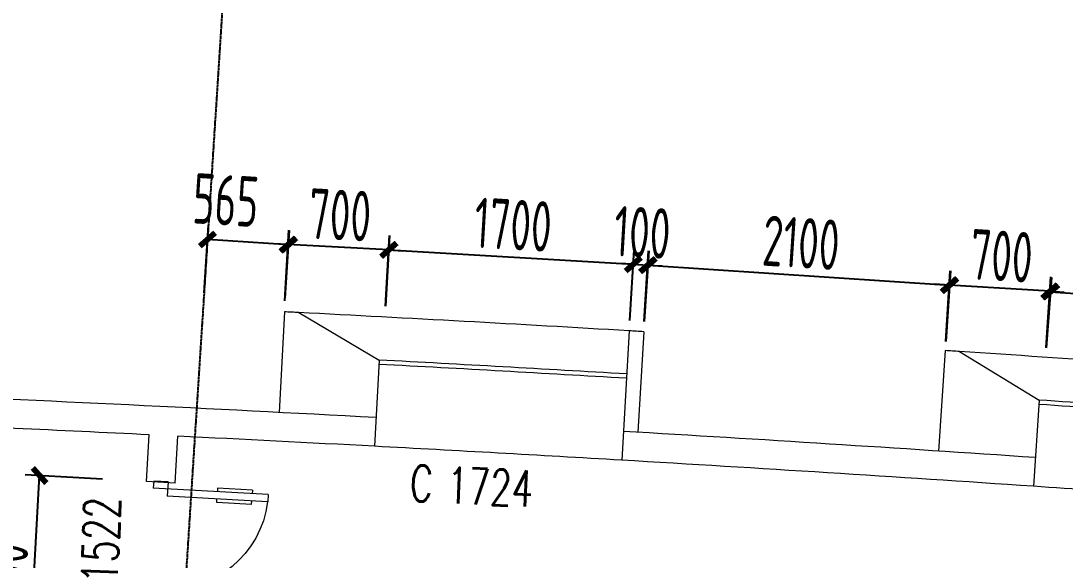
# Model space of a CAD drawing. Header units: millimetres. Extents: x 11677979 to 24947533, y -12764720 to -6308891.
# Drawn here: x 11793338 to 11800593, y -6375976 to -6372229 of the extents above; entities that cross this region are included whole.
import ezdxf
from ezdxf.enums import TextEntityAlignment as Align

# ---------------------------------------------------------------- set-up
doc = ezdxf.new("R2010")
doc.units = ezdxf.units.MM
doc.header["$LTSCALE"] = 10
for name, pattern in [('A2-RG-AXIS$0$CENTER', [2, 1.25, -0.25, 0.25, -0.25]), ('A2-RG-AXIS$0$DOTE', [2.42, 2, -0.2, 0.02, -0.2]), ('A2-RI-F4$0$A2-RG-AXIS$0$CENTER', [2, 1.25, -0.25, 0.25, -0.25]), ('A2-RI-F4$0$A2-RG-AXIS$0$DOTE', [2.42, 2, -0.2, 0.02, -0.2]), ('A2-RI-F4$0$DOT2', [0.125, 0, -0.125])]:
    doc.linetypes.add(name, pattern=pattern)
for name, color, linetype in [('A2-RB-F4$0$$34$A-DIMS-100', 1, 'Continuous'), ('A2-RB-F4$0$A-DIMS-100', 1, 'Continuous'), ('A2-RG-AXIS$0$A-GRID', 1, 'A2-RG-AXIS$0$CENTER'), ('A2-RI-F4$0$A-SYMB-DOOR', 4, 'Continuous'), ('A2-RI-F4$0$A2-RB-F4$0$$34$A-DIMS-100', 1, 'Continuous'), ('A2-RI-F4$0$A2-RB-F4$0$A-DIMS-100', 1, 'Continuous'), ('A2-RI-F4$0$A2-RG-AXIS$0$A-GRID', 1, 'A2-RI-F4$0$A2-RG-AXIS$0$CENTER'), ('A2-RI-F4$0$WINDOW_TEXT', 7, 'Continuous')]:
    doc.layers.add(name, color=color, linetype=linetype)
for name, color, linetype, lineweight in [('A2-RI-F4$0$A-DOOR', 32, 'Continuous', 5), ('A2-RI-F4$0$A-FLOR-OTLN', 4, 'A2-RI-F4$0$DOT2', 5), ('A2-RI-F4$0$A-GLAZ', 140, 'Continuous', 5), ('A2-RI-F4$0$A-WALL', 7, 'Continuous', 5)]:
    doc.layers.add(name, color=color, linetype=linetype, lineweight=lineweight)
doc.styles.add('A2-RB-F4$0$$0$XD2008', font='hzs.shx', dxfattribs={"width": 0.7, "bigfont": 'hztxt.shx'})
doc.styles.add('A2-RB-F4$0$XD2008', font='hzs.shx', dxfattribs={"width": 0.7, "bigfont": 'hztxt.shx'})
doc.styles.add('A2-RI-F4$0$A2-RB-F4$0$$0$XD2008', font='hzs.shx', dxfattribs={"width": 0.7, "bigfont": 'hztxt.shx'})
doc.styles.add('A2-RI-F4$0$A2-RB-F4$0$XD2008', font='hzs.shx', dxfattribs={"width": 0.7, "bigfont": 'hztxt.shx'})
doc.styles.add('A2-RI-F4$0$ECADI-TXT', font='simplex.shx', dxfattribs={"bigfont": 'hztxt.shx'})
doc.styles.add('A2-RI-F4$0$SIMPLEX', font='simplex.shx', dxfattribs={"width": 0.7})
doc.dimstyles.new('A2-RB-F4$0$$0$XD100$0', dxfattribs={"dimscale": 100, "dimtxt": 3.5, "dimasz": 1, "dimexe": 1, "dimexo": 2, "dimgap": 0.5, "dimtad": 1, "dimdec": 0, "dimdsep": 46, "dimtxsty": 'A2-RB-F4$0$$0$XD2008', "dimblk1": 'A2-RB-F4$0$$20$_ArchTick', "dimblk2": 'A2-RB-F4$0$$20$_ArchTick', "dimsah": 1, "dimcen": 2.5, "dimclrt": 4, "dimaunit": 1, "dimadec": 0, "dimazin": 0, "dimtfac": 1, "dimtdec": 0, "dimtix": 1, "dimtmove": 2, "dimatfit": 3, "dimfxl": 0, "dimtolj": 1, "dimtzin": 0, "dimarcsym": 0})
doc.dimstyles.new('A2-RB-F4$0$XD100$0', dxfattribs={"dimscale": 100, "dimtxt": 3.5, "dimasz": 1, "dimexe": 1, "dimexo": 2, "dimgap": 0.5, "dimtad": 1, "dimdec": 0, "dimdsep": 46, "dimtxsty": 'A2-RB-F4$0$XD2008', "dimblk1": 'A2-RB-F4$0$_ArchTick', "dimblk2": 'A2-RB-F4$0$_ArchTick', "dimsah": 1, "dimcen": 2.5, "dimclrt": 4, "dimaunit": 1, "dimadec": 0, "dimazin": 0, "dimtfac": 1, "dimtdec": 0, "dimtix": 1, "dimtmove": 1, "dimatfit": 3, "dimfxl": 0, "dimtolj": 1, "dimtzin": 0, "dimarcsym": 0})
doc.dimstyles.new('A2-RI-F4$0$A2-RB-F4$0$$0$XD100$0', dxfattribs={"dimscale": 100, "dimtxt": 3.5, "dimasz": 1, "dimexe": 1, "dimexo": 2, "dimgap": 0.5, "dimtad": 1, "dimdec": 0, "dimdsep": 46, "dimtxsty": 'A2-RI-F4$0$A2-RB-F4$0$$0$XD2008', "dimblk1": 'A2-RI-F4$0$A2-RB-F4$0$$20$_ArchTick', "dimblk2": 'A2-RI-F4$0$A2-RB-F4$0$$20$_ArchTick', "dimsah": 1, "dimcen": 2.5, "dimclrt": 4, "dimaunit": 1, "dimadec": 0, "dimazin": 0, "dimtfac": 1, "dimtdec": 0, "dimtix": 1, "dimtmove": 2, "dimatfit": 3, "dimfxl": 0, "dimtolj": 1, "dimtzin": 0, "dimarcsym": 0})
doc.dimstyles.new('A2-RI-F4$0$A2-RB-F4$0$XD100$0', dxfattribs={"dimscale": 100, "dimtxt": 3.5, "dimasz": 1, "dimexe": 1, "dimexo": 2, "dimgap": 0.5, "dimtad": 1, "dimdec": 0, "dimdsep": 46, "dimtxsty": 'A2-RI-F4$0$A2-RB-F4$0$XD2008', "dimblk1": 'A2-RI-F4$0$A2-RB-F4$0$_ArchTick', "dimblk2": 'A2-RI-F4$0$A2-RB-F4$0$_ArchTick', "dimsah": 1, "dimcen": 2.5, "dimclrt": 4, "dimaunit": 1, "dimadec": 0, "dimazin": 0, "dimtfac": 1, "dimtdec": 0, "dimtix": 1, "dimtmove": 1, "dimatfit": 3, "dimfxl": 0, "dimtolj": 1, "dimtzin": 0, "dimarcsym": 0})

# ---------------------------------------------------------------- blocks, each defined once
blk = doc.blocks.new('A2-RB-F4$0$$20$_ArchTick')
at = {"color": 0, "linetype": 'ByBlock', "const_width": 0.4}
blk.add_lwpolyline([(-0.5, -0.5), (0.5, 0.5)], dxfattribs=at)
blk = doc.blocks.new('*D337')
at = {"layer": 'A2-RB-F4$0$$34$A-DIMS-100', "color": 0, "lineweight": -2, "ltscale": 3, "transparency": 16777216}
for p, q in [((11793905.7, -6375412.5), (11793368.5, -6375382.6)), ((11793384.8, -6376885.8), (11793468.4, -6375388.1)), ((11793822.1, -6376910.2), (11793284.9, -6376880.2))]:
    blk.add_line(p, q, dxfattribs=at)
at = {"layer": 'Defpoints', "color": 0, "ltscale": 3, "transparency": 16777216}
for p in [(11793468.4, -6375388.1), (11794105.4, -6375423.7), (11794021.8, -6376921.4)]:
    blk.add_point(p, dxfattribs=at)
at = {"layer": 'A2-RB-F4$0$$34$A-DIMS-100', "color": 0, "lineweight": -2, "ltscale": 3, "transparency": 16777216, "xscale": 100, "yscale": 100, "zscale": 100}
for p, rotation in [((11793468.4, -6375388.1), 86.80485077368265), ((11793384.8, -6376885.8), 266.8048507736826)]:
    blk.add_blockref('A2-RB-F4$0$$20$_ArchTick', p, dxfattribs=dict(at, rotation=rotation))
at = {"layer": 'A2-RB-F4$0$$34$A-DIMS-100', "color": 4, "ltscale": 3, "transparency": 16777216, "insert": (11793201.9, -6376124.4), "char_height": 350, "attachment_point": 5, "rotation": 86.80485, "style": 'A2-RB-F4$0$$0$XD2008'}
blk.add_mtext('\\A1;1500', dxfattribs=at)
blk = doc.blocks.new('A2-RB-F4$0$_ArchTick')
at = {"color": 0, "linetype": 'ByBlock', "const_width": 0.4}
blk.add_lwpolyline([(-0.5, -0.5), (0.5, 0.5)], dxfattribs=at)
blk = doc.blocks.new('*D66')
at = {"layer": 'A2-RB-F4$0$A-DIMS-100', "color": 0, "lineweight": -2, "transparency": 16777216}
for p, q in [((11794610.9, -6374119.2), (11794641.1, -6373648.3)), ((11795175, -6374155.5), (11795205.3, -6373684.6)), ((11795198.9, -6373784.4), (11794634.7, -6373748.1))]:
    blk.add_line(p, q, dxfattribs=at)
at = {"layer": 'Defpoints', "color": 0, "transparency": 16777216}
for p in [(11794634.7, -6373748.1), (11794598, -6374318.8), (11795162.2, -6374355)]:
    blk.add_point(p, dxfattribs=at)
at = {"layer": 'A2-RB-F4$0$A-DIMS-100', "color": 0, "lineweight": -2, "transparency": 16777216, "xscale": 100, "yscale": 100, "zscale": 100}
for p, rotation in [((11794634.7, -6373748.1), 176.3211735637614), ((11795198.9, -6373784.4), 356.3211735637614)]:
    blk.add_blockref('A2-RB-F4$0$_ArchTick', p, dxfattribs=dict(at, rotation=rotation))
at = {"layer": 'A2-RB-F4$0$A-DIMS-100', "color": 4, "transparency": 16777216, "insert": (11794762.4, -6373474.8), "char_height": 350, "attachment_point": 5, "rotation": 356.32117, "style": 'A2-RB-F4$0$XD2008'}
blk.add_mtext('\\A1;565', dxfattribs=at)
blk = doc.blocks.new('*D67')
at = {"layer": 'A2-RB-F4$0$A-DIMS-100', "color": 0, "lineweight": -2, "transparency": 16777216}
for p, q in [((11795173, -6374175.1), (11795198.9, -6373684.2)), ((11795872.4, -6374212.1), (11795898.3, -6373721.1)), ((11795193.7, -6373784), (11795093.8, -6373778.8)), ((11795893, -6373821), (11795193.7, -6373784)), ((11795893, -6373821), (11795992.9, -6373826.3))]:
    blk.add_line(p, q, dxfattribs=at)
at = {"layer": 'Defpoints', "color": 0, "transparency": 16777216}
for p in [(11795193.7, -6373784), (11795162.5, -6374374.9), (11795861.8, -6374411.8)]:
    blk.add_point(p, dxfattribs=at)
at = {"layer": 'A2-RB-F4$0$A-DIMS-100', "color": 0, "lineweight": -2, "transparency": 16777216, "xscale": 100, "yscale": 100, "zscale": 100}
for p, rotation in [((11795193.7, -6373784), 356.976041702932), ((11795893, -6373821), 176.9760417029321)]:
    blk.add_blockref('A2-RB-F4$0$_ArchTick', p, dxfattribs=dict(at, rotation=rotation))
at = {"layer": 'A2-RB-F4$0$A-DIMS-100', "color": 4, "transparency": 16777216, "insert": (11795555.2, -6373577.8), "char_height": 350, "attachment_point": 5, "rotation": 356.97604, "style": 'A2-RB-F4$0$XD2008'}
blk.add_mtext('\\A1;700', dxfattribs=at)
blk = doc.blocks.new('*D68')
at = {"layer": 'A2-RB-F4$0$A-DIMS-100', "color": 0, "lineweight": -2, "transparency": 16777216}
for p, q in [((11795872.8, -6374210.4), (11795902, -6373719.6)), ((11795896.1, -6373819.5), (11797592.9, -6373920.5)), ((11797569.6, -6374311.4), (11797598.9, -6373820.7))]:
    blk.add_line(p, q, dxfattribs=at)
at = {"layer": 'Defpoints', "color": 0, "transparency": 16777216}
for p in [(11797592.9, -6373920.5), (11795860.9, -6374410.1), (11797557.8, -6374511.1)]:
    blk.add_point(p, dxfattribs=at)
at = {"layer": 'A2-RB-F4$0$A-DIMS-100', "color": 0, "lineweight": -2, "transparency": 16777216, "xscale": 100, "yscale": 100, "zscale": 100}
for p, rotation in [((11795896.1, -6373819.5), 176.5921438336833), ((11797592.9, -6373920.5), 356.5921438336834)]:
    blk.add_blockref('A2-RB-F4$0$_ArchTick', p, dxfattribs=dict(at, rotation=rotation))
at = {"layer": 'A2-RB-F4$0$A-DIMS-100', "color": 4, "transparency": 16777216, "insert": (11796757.9, -6373645.4), "char_height": 350, "attachment_point": 5, "rotation": 356.59214, "style": 'A2-RB-F4$0$XD2008'}
blk.add_mtext('\\A1;1700', dxfattribs=at)
blk = doc.blocks.new('*D69')
at = {"layer": 'A2-RB-F4$0$A-DIMS-100', "color": 0, "lineweight": -2, "transparency": 16777216}
for p, q in [((11797569.5, -6374311.4), (11797598.4, -6373820.7)), ((11797669.3, -6374317.3), (11797698.2, -6373826.5)), ((11797592.5, -6373920.5), (11797492.7, -6373914.6)), ((11797592.5, -6373920.5), (11797692.4, -6373926.4)), ((11797692.4, -6373926.4), (11797792.2, -6373932.3))]:
    blk.add_line(p, q, dxfattribs=at)
at = {"layer": 'Defpoints', "color": 0, "transparency": 16777216}
for p in [(11797692.4, -6373926.4), (11797557.8, -6374511.1), (11797657.6, -6374517)]:
    blk.add_point(p, dxfattribs=at)
at = {"layer": 'A2-RB-F4$0$A-DIMS-100', "color": 0, "lineweight": -2, "transparency": 16777216, "xscale": 100, "yscale": 100, "zscale": 100}
for p, rotation in [((11797592.5, -6373920.5), 356.6292504513696), ((11797692.4, -6373926.4), 176.6292504513696)]:
    blk.add_blockref('A2-RB-F4$0$_ArchTick', p, dxfattribs=dict(at, rotation=rotation))
at = {"layer": 'A2-RB-F4$0$A-DIMS-100', "color": 4, "transparency": 16777216, "insert": (11797655.7, -6373698.8), "char_height": 350, "attachment_point": 5, "rotation": 356.62925, "style": 'A2-RB-F4$0$XD2008'}
blk.add_mtext('\\A1;100', dxfattribs=at)
blk = doc.blocks.new('*D70')
at = {"layer": 'A2-RB-F4$0$A-DIMS-100', "color": 0, "lineweight": -2, "transparency": 16777216}
for p, q in [((11797670.8, -6374317.4), (11797703.3, -6373826.7)), ((11797696.6, -6373926.5), (11799792, -6374065.2)), ((11799766.2, -6374456.1), (11799798.6, -6373965.4))]:
    blk.add_line(p, q, dxfattribs=at)
at = {"layer": 'Defpoints', "color": 0, "transparency": 16777216}
for p in [(11799792, -6374065.2), (11797657.6, -6374517), (11799752.9, -6374655.6)]:
    blk.add_point(p, dxfattribs=at)
at = {"layer": 'A2-RB-F4$0$A-DIMS-100', "color": 0, "lineweight": -2, "transparency": 16777216, "xscale": 100, "yscale": 100, "zscale": 100}
for p, rotation in [((11797696.6, -6373926.5), 176.2144518301523), ((11799792, -6374065.2), 356.2144518301523)]:
    blk.add_blockref('A2-RB-F4$0$_ArchTick', p, dxfattribs=dict(at, rotation=rotation))
at = {"layer": 'A2-RB-F4$0$A-DIMS-100', "color": 4, "transparency": 16777216, "insert": (11798759.2, -6373771.3), "char_height": 350, "attachment_point": 5, "rotation": 356.21445, "style": 'A2-RB-F4$0$XD2008'}
blk.add_mtext('\\A1;2100', dxfattribs=at)
blk = doc.blocks.new('*D71')
at = {"layer": 'A2-RB-F4$0$A-DIMS-100', "color": 0, "lineweight": -2, "transparency": 16777216}
for p, q in [((11799763.4, -6374455.7), (11799793.9, -6373965.1)), ((11799787.7, -6374064.9), (11799687.9, -6374058.7)), ((11800486.6, -6374108.3), (11799787.7, -6374064.9)), ((11800462.2, -6374499.2), (11800492.8, -6374008.5)), ((11800486.6, -6374108.3), (11800586.4, -6374114.6))]:
    blk.add_line(p, q, dxfattribs=at)
at = {"layer": 'Defpoints', "color": 0, "transparency": 16777216}
for p in [(11799787.7, -6374064.9), (11799751, -6374655.4), (11800449.8, -6374698.8)]:
    blk.add_point(p, dxfattribs=at)
at = {"layer": 'A2-RB-F4$0$A-DIMS-100', "color": 0, "lineweight": -2, "transparency": 16777216, "xscale": 100, "yscale": 100, "zscale": 100}
for p, rotation in [((11799787.7, -6374064.9), 356.4417478872585), ((11800486.6, -6374108.3), 176.4417478872585)]:
    blk.add_blockref('A2-RB-F4$0$_ArchTick', p, dxfattribs=dict(at, rotation=rotation))
at = {"layer": 'A2-RB-F4$0$A-DIMS-100', "color": 4, "transparency": 16777216, "insert": (11800151.1, -6373862.1), "char_height": 350, "attachment_point": 5, "rotation": 356.44175, "style": 'A2-RB-F4$0$XD2008'}
blk.add_mtext('\\A1;700', dxfattribs=at)
blk = doc.blocks.new('*D72')
at = {"layer": 'A2-RB-F4$0$A-DIMS-100', "color": 0, "lineweight": -2, "transparency": 16777216}
for p, q in [((11800463.6, -6374501.3), (11800499.8, -6374011.1)), ((11800492.4, -6374110.8), (11802187.5, -6374236)), ((11802158.7, -6374626.5), (11802194.9, -6374136.2))]:
    blk.add_line(p, q, dxfattribs=at)
at = {"layer": 'Defpoints', "color": 0, "transparency": 16777216}
for p in [(11802187.5, -6374236), (11800448.8, -6374700.8), (11802144, -6374825.9)]:
    blk.add_point(p, dxfattribs=at)
at = {"layer": 'A2-RB-F4$0$A-DIMS-100', "color": 0, "lineweight": -2, "transparency": 16777216, "xscale": 100, "yscale": 100, "zscale": 100}
for p, rotation in [((11800492.4, -6374110.8), 175.7772367758089), ((11802187.5, -6374236), 355.7772367758088)]:
    blk.add_blockref('A2-RB-F4$0$_ArchTick', p, dxfattribs=dict(at, rotation=rotation))
at = {"layer": 'A2-RB-F4$0$A-DIMS-100', "color": 4, "transparency": 16777216, "insert": (11801356.5, -6373949), "char_height": 350, "attachment_point": 5, "rotation": 355.77724, "style": 'A2-RB-F4$0$XD2008'}
blk.add_mtext('\\A1;1700', dxfattribs=at)
blk = doc.blocks.new('A2-RG-AXIS')
at = {"layer": 'A2-RG-AXIS$0$A-GRID', "linetype": 'A2-RG-AXIS$0$DOTE'}
blk.add_line((11795338.9, -6362795.8), (11793349.7, -6393734.2), dxfattribs=at)
blk.add_arc((11778730.7, -6694178.7), 323300, 75.589285, 95.407644, dxfattribs=at)
blk = doc.blocks.new('A2-RI-F4$0$$DorLib2D$00000011')
for p, q in [((-0.4667, 0.4709), (-0.4667, -0.0625)), ((-0.4667, 0.4709), (-0.4333, 0.4709)), ((-0.4333, 0.4709), (-0.4333, 0.0042)), ((0.4333, 0.4709), (0.4333, 0.0042)), ((0.4667, 0.4709), (0.4333, 0.4709)), ((0.4667, 0.4709), (0.4667, -0.0625)), ((-0.4833, 0.3962), (-0.4667, 0.3962)), ((-0.4167, 0.3962), (-0.4333, 0.3962)), ((0.4167, 0.3962), (0.4333, 0.3962)), ((0.4833, 0.3962), (0.4667, 0.3962)), ((-0.4833, 0.2346), (-0.4667, 0.2346)), ((-0.4167, 0.2346), (-0.4333, 0.2346)), ((0.4167, 0.2346), (0.4333, 0.2346)), ((0.4833, 0.2346), (0.4667, 0.2346)), ((-0.5, 0.0042), (-0.4333, 0.0042)), ((-0.5, 0.0042), (-0.5, -0.0625)), ((0.5, 0.0042), (0.4333, 0.0042)), ((0.5, 0.0042), (0.5, -0.0625)), ((-0.5, -0.0625), (-0.4667, -0.0625)), ((0.5, -0.0625), (0.4667, -0.0625))]:
    blk.add_line(p, q)
at = {"lineweight": 13}
for p, q in [((-0.4833, 0.3962), (-0.4833, 0.2346)), ((-0.4167, 0.3962), (-0.4167, 0.2346)), ((0.4167, 0.3962), (0.4167, 0.2346)), ((0.4833, 0.3962), (0.4833, 0.2346))]:
    blk.add_line(p, q, dxfattribs=at)
for centre, start, end in [((-0.4667, 0.0042), 0, 85.904), ((0.4667, 0.0042), 94.096, 180)]:
    blk.add_arc(centre, 0.4667, start, end, dxfattribs=at)
blk = doc.blocks.new('A2-RI-F4$0$door-doublewing')
at = {"layer": 'A2-RI-F4$0$A-DOOR', "color": 4, "xscale": -0.9999999999999998, "rotation": 180}
blk.add_blockref('A2-RI-F4$0$$DorLib2D$00000011', (0, -0.0291), dxfattribs=at)
at = {"layer": 'A2-RI-F4$0$WINDOW_TEXT', "style": 'A2-RI-F4$0$SIMPLEX', "flags": 9}
blk.add_attdef('A', text='', height=1, dxfattribs=at).set_placement((0, 1.5), align=Align.MIDDLE)
blk = doc.blocks.new('A2-RI-F4$0$Bay 1')
at = {"layer": 'A2-RI-F4$0$A-FLOR-OTLN', "linetype": 'Continuous'}
for radius, end in [(320350, 93.622485), (319450, 93.519662)]:
    blk.add_arc((19611.4, -318847.5), radius, 93.211108, end, dxfattribs=at)
at = {"layer": 'A2-RI-F4$0$A-GLAZ'}
for radius in [320050, 320020]:
    blk.add_arc((19611.4, -318847.5), radius, 93.211108, 93.519662, dxfattribs=at)
at = {"layer": 'A2-RI-F4$0$A-WALL'}
for p, q in [((1666.9, 999.6), (1717.4, 101)), ((1766.8, 1005.2), (1806, 306.3)), ((-728.8, 856.2), (-684.6, 157.6)), ((-629, 862.5), (-36.8, 598.9)), ((-36.8, 598.9), (0, 0))]:
    blk.add_line(p, q, dxfattribs=at)
for start, end in [(93.193223, 93.211108), (93.622485, 93.64037)]:
    blk.add_arc((19611.4, -318847.5), 320350, start, end, dxfattribs=at)
blk = doc.blocks.new('A2-RI-F4$0$A2-RB-F4$0$$20$_ArchTick')
at = {"color": 0, "linetype": 'ByBlock', "const_width": 0.4}
blk.add_lwpolyline([(-0.5, -0.5), (0.5, 0.5)], dxfattribs=at)
blk = doc.blocks.new('*D862')
at = {"layer": 'A2-RI-F4$0$A2-RB-F4$0$$34$A-DIMS-100', "color": 0, "lineweight": -2, "ltscale": 3, "transparency": 16777216}
for p, q in [((11793905.7, -6375412.5), (11793368.5, -6375382.6)), ((11793384.8, -6376885.8), (11793468.4, -6375388.1)), ((11793822.1, -6376910.2), (11793284.9, -6376880.2))]:
    blk.add_line(p, q, dxfattribs=at)
at = {"layer": 'Defpoints', "color": 0, "ltscale": 3, "transparency": 16777216}
for p in [(11793468.4, -6375388.1), (11794105.4, -6375423.7), (11794021.8, -6376921.4)]:
    blk.add_point(p, dxfattribs=at)
at = {"layer": 'A2-RI-F4$0$A2-RB-F4$0$$34$A-DIMS-100', "color": 0, "lineweight": -2, "ltscale": 3, "transparency": 16777216, "xscale": 100, "yscale": 100, "zscale": 100}
for p, rotation in [((11793468.4, -6375388.1), 86.80485077368265), ((11793384.8, -6376885.8), 266.8048507736826)]:
    blk.add_blockref('A2-RI-F4$0$A2-RB-F4$0$$20$_ArchTick', p, dxfattribs=dict(at, rotation=rotation))
at = {"layer": 'A2-RI-F4$0$A2-RB-F4$0$$34$A-DIMS-100', "color": 4, "ltscale": 3, "transparency": 16777216, "insert": (11793201.9, -6376124.4), "char_height": 350, "attachment_point": 5, "rotation": 86.80485, "style": 'A2-RI-F4$0$A2-RB-F4$0$$0$XD2008'}
blk.add_mtext('\\A1;1500', dxfattribs=at)
blk = doc.blocks.new('A2-RI-F4$0$A2-RB-F4$0$_ArchTick')
at = {"color": 0, "linetype": 'ByBlock', "const_width": 0.4}
blk.add_lwpolyline([(-0.5, -0.5), (0.5, 0.5)], dxfattribs=at)
blk = doc.blocks.new('*D591')
at = {"layer": 'A2-RI-F4$0$A2-RB-F4$0$A-DIMS-100', "color": 0, "lineweight": -2, "transparency": 16777216}
for p, q in [((11794610.9, -6374119.2), (11794641.1, -6373648.3)), ((11795175, -6374155.5), (11795205.3, -6373684.6)), ((11795198.9, -6373784.4), (11794634.7, -6373748.1))]:
    blk.add_line(p, q, dxfattribs=at)
at = {"layer": 'Defpoints', "color": 0, "transparency": 16777216}
for p in [(11794634.7, -6373748.1), (11794598, -6374318.8), (11795162.2, -6374355)]:
    blk.add_point(p, dxfattribs=at)
at = {"layer": 'A2-RI-F4$0$A2-RB-F4$0$A-DIMS-100', "color": 0, "lineweight": -2, "transparency": 16777216, "xscale": 100, "yscale": 100, "zscale": 100}
for p, rotation in [((11794634.7, -6373748.1), 176.3211735637614), ((11795198.9, -6373784.4), 356.3211735637614)]:
    blk.add_blockref('A2-RI-F4$0$A2-RB-F4$0$_ArchTick', p, dxfattribs=dict(at, rotation=rotation))
at = {"layer": 'A2-RI-F4$0$A2-RB-F4$0$A-DIMS-100', "color": 4, "transparency": 16777216, "insert": (11794762.4, -6373474.8), "char_height": 350, "attachment_point": 5, "rotation": 356.32117, "style": 'A2-RI-F4$0$A2-RB-F4$0$XD2008'}
blk.add_mtext('\\A1;565', dxfattribs=at)
blk = doc.blocks.new('*D592')
at = {"layer": 'A2-RI-F4$0$A2-RB-F4$0$A-DIMS-100', "color": 0, "lineweight": -2, "transparency": 16777216}
for p, q in [((11795173, -6374175.1), (11795198.9, -6373684.2)), ((11795872.4, -6374212.1), (11795898.3, -6373721.1)), ((11795193.7, -6373784), (11795093.8, -6373778.8)), ((11795893, -6373821), (11795193.7, -6373784)), ((11795893, -6373821), (11795992.9, -6373826.3))]:
    blk.add_line(p, q, dxfattribs=at)
at = {"layer": 'Defpoints', "color": 0, "transparency": 16777216}
for p in [(11795193.7, -6373784), (11795162.5, -6374374.9), (11795861.8, -6374411.8)]:
    blk.add_point(p, dxfattribs=at)
at = {"layer": 'A2-RI-F4$0$A2-RB-F4$0$A-DIMS-100', "color": 0, "lineweight": -2, "transparency": 16777216, "xscale": 100, "yscale": 100, "zscale": 100}
for p, rotation in [((11795193.7, -6373784), 356.976041702932), ((11795893, -6373821), 176.9760417029321)]:
    blk.add_blockref('A2-RI-F4$0$A2-RB-F4$0$_ArchTick', p, dxfattribs=dict(at, rotation=rotation))
at = {"layer": 'A2-RI-F4$0$A2-RB-F4$0$A-DIMS-100', "color": 4, "transparency": 16777216, "insert": (11795555.2, -6373577.8), "char_height": 350, "attachment_point": 5, "rotation": 356.97604, "style": 'A2-RI-F4$0$A2-RB-F4$0$XD2008'}
blk.add_mtext('\\A1;700', dxfattribs=at)
blk = doc.blocks.new('*D593')
at = {"layer": 'A2-RI-F4$0$A2-RB-F4$0$A-DIMS-100', "color": 0, "lineweight": -2, "transparency": 16777216}
for p, q in [((11795872.8, -6374210.4), (11795902, -6373719.6)), ((11795896.1, -6373819.5), (11797592.9, -6373920.5)), ((11797569.6, -6374311.4), (11797598.9, -6373820.7))]:
    blk.add_line(p, q, dxfattribs=at)
at = {"layer": 'Defpoints', "color": 0, "transparency": 16777216}
for p in [(11797592.9, -6373920.5), (11795860.9, -6374410.1), (11797557.8, -6374511.1)]:
    blk.add_point(p, dxfattribs=at)
at = {"layer": 'A2-RI-F4$0$A2-RB-F4$0$A-DIMS-100', "color": 0, "lineweight": -2, "transparency": 16777216, "xscale": 100, "yscale": 100, "zscale": 100}
for p, rotation in [((11795896.1, -6373819.5), 176.5921438336833), ((11797592.9, -6373920.5), 356.5921438336834)]:
    blk.add_blockref('A2-RI-F4$0$A2-RB-F4$0$_ArchTick', p, dxfattribs=dict(at, rotation=rotation))
at = {"layer": 'A2-RI-F4$0$A2-RB-F4$0$A-DIMS-100', "color": 4, "transparency": 16777216, "insert": (11796757.9, -6373645.4), "char_height": 350, "attachment_point": 5, "rotation": 356.59214, "style": 'A2-RI-F4$0$A2-RB-F4$0$XD2008'}
blk.add_mtext('\\A1;1700', dxfattribs=at)
blk = doc.blocks.new('*D594')
at = {"layer": 'A2-RI-F4$0$A2-RB-F4$0$A-DIMS-100', "color": 0, "lineweight": -2, "transparency": 16777216}
for p, q in [((11797569.5, -6374311.4), (11797598.4, -6373820.7)), ((11797669.3, -6374317.3), (11797698.2, -6373826.5)), ((11797592.5, -6373920.5), (11797492.7, -6373914.6)), ((11797592.5, -6373920.5), (11797692.4, -6373926.4)), ((11797692.4, -6373926.4), (11797792.2, -6373932.3))]:
    blk.add_line(p, q, dxfattribs=at)
at = {"layer": 'Defpoints', "color": 0, "transparency": 16777216}
for p in [(11797692.4, -6373926.4), (11797557.8, -6374511.1), (11797657.6, -6374517)]:
    blk.add_point(p, dxfattribs=at)
at = {"layer": 'A2-RI-F4$0$A2-RB-F4$0$A-DIMS-100', "color": 0, "lineweight": -2, "transparency": 16777216, "xscale": 100, "yscale": 100, "zscale": 100}
for p, rotation in [((11797592.5, -6373920.5), 356.6292504513696), ((11797692.4, -6373926.4), 176.6292504513696)]:
    blk.add_blockref('A2-RI-F4$0$A2-RB-F4$0$_ArchTick', p, dxfattribs=dict(at, rotation=rotation))
at = {"layer": 'A2-RI-F4$0$A2-RB-F4$0$A-DIMS-100', "color": 4, "transparency": 16777216, "insert": (11797655.7, -6373698.8), "char_height": 350, "attachment_point": 5, "rotation": 356.62925, "style": 'A2-RI-F4$0$A2-RB-F4$0$XD2008'}
blk.add_mtext('\\A1;100', dxfattribs=at)
blk = doc.blocks.new('*D595')
at = {"layer": 'A2-RI-F4$0$A2-RB-F4$0$A-DIMS-100', "color": 0, "lineweight": -2, "transparency": 16777216}
for p, q in [((11797670.8, -6374317.4), (11797703.3, -6373826.7)), ((11797696.6, -6373926.5), (11799792, -6374065.2)), ((11799766.2, -6374456.1), (11799798.6, -6373965.4))]:
    blk.add_line(p, q, dxfattribs=at)
at = {"layer": 'Defpoints', "color": 0, "transparency": 16777216}
for p in [(11799792, -6374065.2), (11797657.6, -6374517), (11799752.9, -6374655.6)]:
    blk.add_point(p, dxfattribs=at)
at = {"layer": 'A2-RI-F4$0$A2-RB-F4$0$A-DIMS-100', "color": 0, "lineweight": -2, "transparency": 16777216, "xscale": 100, "yscale": 100, "zscale": 100}
for p, rotation in [((11797696.6, -6373926.5), 176.2144518301523), ((11799792, -6374065.2), 356.2144518301523)]:
    blk.add_blockref('A2-RI-F4$0$A2-RB-F4$0$_ArchTick', p, dxfattribs=dict(at, rotation=rotation))
at = {"layer": 'A2-RI-F4$0$A2-RB-F4$0$A-DIMS-100', "color": 4, "transparency": 16777216, "insert": (11798759.2, -6373771.3), "char_height": 350, "attachment_point": 5, "rotation": 356.21445, "style": 'A2-RI-F4$0$A2-RB-F4$0$XD2008'}
blk.add_mtext('\\A1;2100', dxfattribs=at)
blk = doc.blocks.new('*D596')
at = {"layer": 'A2-RI-F4$0$A2-RB-F4$0$A-DIMS-100', "color": 0, "lineweight": -2, "transparency": 16777216}
for p, q in [((11799763.4, -6374455.7), (11799793.9, -6373965.1)), ((11799787.7, -6374064.9), (11799687.9, -6374058.7)), ((11800486.6, -6374108.3), (11799787.7, -6374064.9)), ((11800462.2, -6374499.2), (11800492.8, -6374008.5)), ((11800486.6, -6374108.3), (11800586.4, -6374114.6))]:
    blk.add_line(p, q, dxfattribs=at)
at = {"layer": 'Defpoints', "color": 0, "transparency": 16777216}
for p in [(11799787.7, -6374064.9), (11799751, -6374655.4), (11800449.8, -6374698.8)]:
    blk.add_point(p, dxfattribs=at)
at = {"layer": 'A2-RI-F4$0$A2-RB-F4$0$A-DIMS-100', "color": 0, "lineweight": -2, "transparency": 16777216, "xscale": 100, "yscale": 100, "zscale": 100}
for p, rotation in [((11799787.7, -6374064.9), 356.4417478872585), ((11800486.6, -6374108.3), 176.4417478872585)]:
    blk.add_blockref('A2-RI-F4$0$A2-RB-F4$0$_ArchTick', p, dxfattribs=dict(at, rotation=rotation))
at = {"layer": 'A2-RI-F4$0$A2-RB-F4$0$A-DIMS-100', "color": 4, "transparency": 16777216, "insert": (11800151.1, -6373862.1), "char_height": 350, "attachment_point": 5, "rotation": 356.44175, "style": 'A2-RI-F4$0$A2-RB-F4$0$XD2008'}
blk.add_mtext('\\A1;700', dxfattribs=at)
blk = doc.blocks.new('*D597')
at = {"layer": 'A2-RI-F4$0$A2-RB-F4$0$A-DIMS-100', "color": 0, "lineweight": -2, "transparency": 16777216}
for p, q in [((11800463.6, -6374501.3), (11800499.8, -6374011.1)), ((11800492.4, -6374110.8), (11802187.5, -6374236)), ((11802158.7, -6374626.5), (11802194.9, -6374136.2))]:
    blk.add_line(p, q, dxfattribs=at)
at = {"layer": 'Defpoints', "color": 0, "transparency": 16777216}
for p in [(11802187.5, -6374236), (11800448.8, -6374700.8), (11802144, -6374825.9)]:
    blk.add_point(p, dxfattribs=at)
at = {"layer": 'A2-RI-F4$0$A2-RB-F4$0$A-DIMS-100', "color": 0, "lineweight": -2, "transparency": 16777216, "xscale": 100, "yscale": 100, "zscale": 100}
for p, rotation in [((11800492.4, -6374110.8), 175.7772367758089), ((11802187.5, -6374236), 355.7772367758088)]:
    blk.add_blockref('A2-RI-F4$0$A2-RB-F4$0$_ArchTick', p, dxfattribs=dict(at, rotation=rotation))
at = {"layer": 'A2-RI-F4$0$A2-RB-F4$0$A-DIMS-100', "color": 4, "transparency": 16777216, "insert": (11801356.5, -6373949), "char_height": 350, "attachment_point": 5, "rotation": 355.77724, "style": 'A2-RI-F4$0$A2-RB-F4$0$XD2008'}
blk.add_mtext('\\A1;1700', dxfattribs=at)
blk = doc.blocks.new('A2-RI-F4$0$A2-RG-AXIS')
at = {"layer": 'A2-RI-F4$0$A2-RG-AXIS$0$A-GRID', "linetype": 'A2-RI-F4$0$A2-RG-AXIS$0$DOTE'}
blk.add_line((11795338.9, -6362795.8), (11793349.7, -6393734.2), dxfattribs=at)
blk.add_arc((11778730.7, -6694178.7), 323300, 75.589285, 95.407644, dxfattribs=at)
blk = doc.blocks.new('A2-RI-F4$0$ECADI-TAG-DOOR')
blk = doc.blocks.new('A2-RB-F4')
at = {"layer": 'A2-RB-F4$0$$34$A-DIMS-100', "ltscale": 3}
dim = blk.add_aligned_dim(p1=(11794021.8, -6376921.4), p2=(11794105.4, -6375423.7), distance=638, dimstyle='A2-RB-F4$0$$0$XD100$0', dxfattribs=at)
dim.commit()
dim.dimension.update_dxf_attribs({"geometry": '*D337', "text_midpoint": (11793201.9, -6376124.4)})
at = {"layer": 'A2-RB-F4$0$A-DIMS-100'}
dim = blk.add_linear_dim(base=(11794634.7, -6373748.1), p1=(11795162.2, -6374355), p2=(11794598, -6374318.8), angle=176.32117, dimstyle='A2-RB-F4$0$XD100$0', dxfattribs=at)
dim.commit()
dim.dimension.update_dxf_attribs({"geometry": '*D66', "text_midpoint": (11794747.9, -6373699.3), "dimtype": 129})
for p1, p2, distance, picture, middle in [((11795861.8, -6374411.8), (11795162.5, -6374374.9), -591.6, '*D67', (11795555.2, -6373577.8)), ((11795860.9, -6374410.1), (11797557.8, -6374511.1), 591.6, '*D68', (11796757.9, -6373645.4)), ((11797557.8, -6374511.1), (11797657.6, -6374517), 591.6, '*D69', (11797655.7, -6373698.8)), ((11797657.6, -6374517), (11799752.9, -6374655.6), 591.7, '*D70', (11798759.2, -6373771.3)), ((11800449.8, -6374698.8), (11799751, -6374655.4), -591.6, '*D71', (11800151.1, -6373862.1)), ((11800448.8, -6374700.8), (11802144, -6374825.9), 591.6, '*D72', (11801356.5, -6373949))]:
    dim = blk.add_aligned_dim(p1=p1, p2=p2, distance=distance, dimstyle='A2-RB-F4$0$XD100$0', dxfattribs=at)
    dim.commit()
    dim.dimension.update_dxf_attribs({"geometry": picture, "text_midpoint": middle})
blk = doc.blocks.new('A2-RI-F4$0$A2-RB-F4')
at = {"layer": 'A2-RI-F4$0$A2-RB-F4$0$$34$A-DIMS-100', "ltscale": 3}
dim = blk.add_aligned_dim(p1=(11794021.8, -6376921.4), p2=(11794105.4, -6375423.7), distance=638, dimstyle='A2-RI-F4$0$A2-RB-F4$0$$0$XD100$0', dxfattribs=at)
dim.commit()
dim.dimension.update_dxf_attribs({"geometry": '*D862', "text_midpoint": (11793201.9, -6376124.4)})
at = {"layer": 'A2-RI-F4$0$A2-RB-F4$0$A-DIMS-100'}
dim = blk.add_linear_dim(base=(11794634.7, -6373748.1), p1=(11795162.2, -6374355), p2=(11794598, -6374318.8), angle=176.32117, dimstyle='A2-RI-F4$0$A2-RB-F4$0$XD100$0', dxfattribs=at)
dim.commit()
dim.dimension.update_dxf_attribs({"geometry": '*D591', "text_midpoint": (11794747.9, -6373699.3), "dimtype": 129})
for p1, p2, distance, picture, middle in [((11795861.8, -6374411.8), (11795162.5, -6374374.9), -591.6, '*D592', (11795555.2, -6373577.8)), ((11795860.9, -6374410.1), (11797557.8, -6374511.1), 591.6, '*D593', (11796757.9, -6373645.4)), ((11797557.8, -6374511.1), (11797657.6, -6374517), 591.6, '*D594', (11797655.7, -6373698.8)), ((11797657.6, -6374517), (11799752.9, -6374655.6), 591.7, '*D595', (11798759.2, -6373771.3)), ((11800449.8, -6374698.8), (11799751, -6374655.4), -591.6, '*D596', (11800151.1, -6373862.1)), ((11800448.8, -6374700.8), (11802144, -6374825.9), 591.6, '*D597', (11801356.5, -6373949))]:
    dim = blk.add_aligned_dim(p1=p1, p2=p2, distance=distance, dimstyle='A2-RI-F4$0$A2-RB-F4$0$XD100$0', dxfattribs=at)
    dim.commit()
    dim.dimension.update_dxf_attribs({"geometry": picture, "text_midpoint": middle})
blk = doc.blocks.new('A2-RI-F4')
at = {"layer": 'A2-RI-F4$0$A-WALL'}
for p, q in [((11794210.9, -6375429.6), (11794229.1, -6375104.9)), ((11794410.6, -6375440.7), (11794428.8, -6375114.7)), ((11794410.6, -6375440.7), (11794210.9, -6375429.6))]:
    blk.add_line(p, q, dxfattribs=at)
for radius, start, end in [(319650, 86.937973, 87.554401), (319450, 87.219161, 87.554401), (319650, 86.115432, 86.62942), (319450, 86.937973, 87.183288), (319450, 86.115432, 86.62942)]:
    blk.add_arc((11778730.7, -6694178.7), radius, start, end, dxfattribs=at)
for name in ['A2-RI-F4$0$A2-RG-AXIS', 'A2-RI-F4$0$A2-RB-F4']:
    blk.add_blockref(name, (0, 0))
at = {"layer": 'A2-RI-F4$0$A-DOOR', "xscale": 1500.000000000773, "yscale": 1500.000000000773, "zscale": 1500.000000000773, "rotation": 86.80485077368265}
blk.add_blockref('A2-RI-F4$0$door-doublewing', (11794269.4, -6376177.6), dxfattribs=at)
at = {"layer": 'A2-RI-F4$0$A-SYMB-DOOR'}
ref = blk.add_blockref('A2-RI-F4$0$ECADI-TAG-DOOR', (11796393.5, -6376309), dxfattribs=dict(at, xscale=99.9999999983509, yscale=99.9999999983509, zscale=99.9999999983509, rotation=357.5661941822381))
ref.add_attrib('门窗主编号1', 'C', dxfattribs={"height": 250, "rotation": 357.56619, "style": 'A2-RI-F4$0$ECADI-TXT', "width": 0.7}).set_placement((11796194.7, -6375571.5), align=Align.RIGHT)
ref.add_attrib('门窗主编号2', '1724', (11796293.3, -6375579.9, 333.3), dxfattribs={"height": 250, "rotation": 357.56619, "style": 'A2-RI-F4$0$ECADI-TXT', "width": 0.7})
ref = blk.add_blockref('A2-RI-F4$0$ECADI-TAG-DOOR', (11794737.3, -6376036.3, -333.3), dxfattribs=dict(at, xscale=100.0000000010858, yscale=100.0000000010858, zscale=100.0000000010858, rotation=88.00244900222783))
ref.add_attrib('门窗主编号1', 'FM甲', dxfattribs={"height": 250, "rotation": 88.00245, "style": 'A2-RI-F4$0$ECADI-TXT', "width": 0.7}).set_placement((11794001.3, -6376240.7, -333.3), align=Align.RIGHT)
ref.add_attrib('门窗主编号2', '1522', (11794008.9, -6376142), dxfattribs={"height": 250, "rotation": 88.00245, "style": 'A2-RI-F4$0$ECADI-TXT', "width": 0.7})
at = {"layer": 'A2-RI-F4$0$A-WALL'}
for p, rotation in [((11795794.8, -6375184.8), 353.4181411747879), ((11800372.4, -6375462.7), 352.5955782050891)]:
    blk.add_blockref('A2-RI-F4$0$Bay 1', p, dxfattribs=dict(at, rotation=rotation))

msp = doc.modelspace()

# ---------------------------------------------------------------- block references
for name in ['A2-RI-F4', 'A2-RG-AXIS', 'A2-RB-F4']:
    msp.add_blockref(name, (0, 0))

doc.saveas('drawing.dxf')
